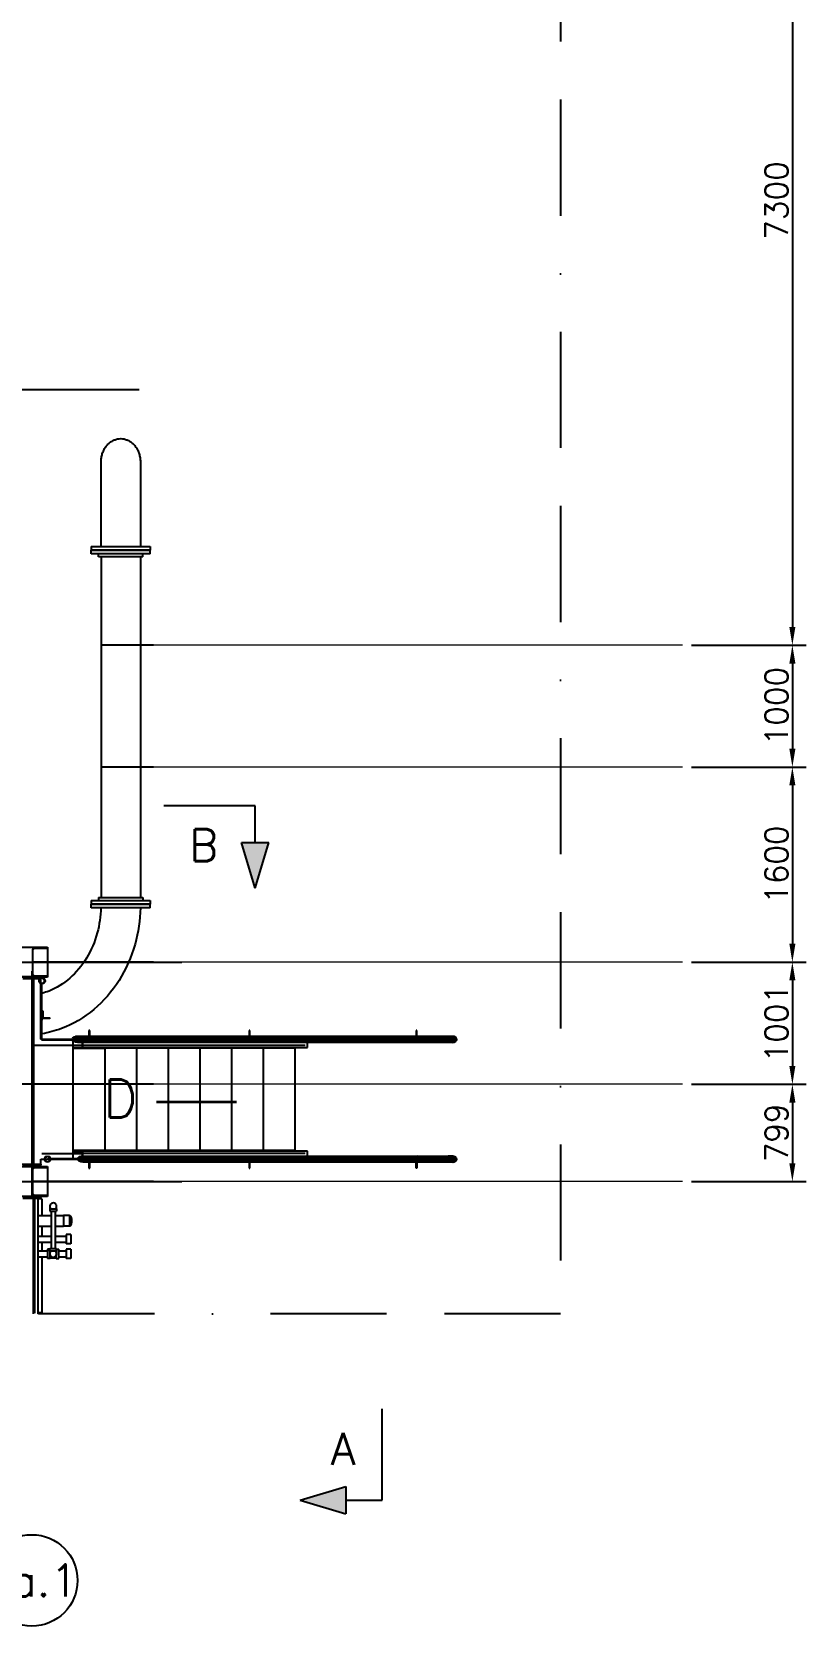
# Model space of a CAD drawing. Header units: metres. Extents: x 0 to 63075, y 0 to 44550.
# Drawn here: x 16102 to 22458, y 20105 to 33185 of the extents above; entities that cross this region are included whole.
import ezdxf
from ezdxf.enums import TextEntityAlignment as Align

# ---------------------------------------------------------------- set-up
doc = ezdxf.new("R2010")
doc.units = ezdxf.units.M
doc.header["$LTSCALE"] = 75
for name, pattern in [('BORDER', [44.45, 12.7, -6.35, 12.7, -6.35, 0, -6.35]), ('CENTER2', [28.575, 19.05, -3.175, 3.175, -3.175]), ('CENTERX2', [101.6, 63.5, -12.7, 12.7, -12.7])]:
    doc.linetypes.add(name, pattern=pattern)
for name, color, linetype in [('GSB', 7, 'Continuous'), ('SC1', 7, 'CENTER2'), ('SDM', 7, 'Continuous'), ('SL1', 8, 'Continuous'), ('SLM', 1, 'BORDER')]:
    doc.layers.add(name, color=color, linetype=linetype)
doc.styles.add('Arial', font='arial.ttf')
doc.styles.add('R100', font='simplex.shx', dxfattribs={"height": 2.5})
doc.styles.add('R140', font='simplex.shx', dxfattribs={"height": 3.5})
doc.styles.add('ROMANS', font='ROMANS.SHX')
doc.styles.add('txt.shx-b', font='txt.shx')
doc.dimstyles.new('75___1-75', dxfattribs={"dimscale": 75, "dimtxt": 2.5, "dimasz": 2, "dimexe": 1.5, "dimexo": 1, "dimgap": 0.5, "dimtad": 1, "dimdec": 0, "dimzin": 12, "dimtxsty": 'ROMANS', "dimcen": 0, "dimclrd": 256, "dimclre": 256, "dimclrt": 3, "dimazin": 3, "dimtfac": 1, "dimtdec": 0, "dimtmove": 0, "dimatfit": 0, "dimfxl": 1, "dimlwd": -1, "dimlwe": -1, "dimarcsym": 0})
doc.dimstyles.new('ANSI_FRACTIONAL_L', dxfattribs={"dimtxt": 0.18, "dimasz": 0.18, "dimexe": 0.18, "dimexo": 0.0625, "dimgap": 0.09, "dimtad": 0, "dimtih": 1, "dimtoh": 1, "dimdec": 4, "dimzin": 0, "dimdsep": 46, "dimtxsty": 'Standard', "dimcen": 0.09, "dimadec": 0, "dimazin": 0, "dimtfac": 1, "dimtdec": 4, "dimtofl": 0, "dimtmove": 0, "dimatfit": 3, "dimfxl": 1, "dimtolj": 1, "dimtzin": 0, "dimarcsym": 0})

# ---------------------------------------------------------------- blocks, each defined once
blk = doc.blocks.new('INDICACAO_EIXO')
at = {"layer": 'GSB', "color": 3}
blk.add_circle((0, 0), 5, dxfattribs=at)
blk = doc.blocks.new('*D15')
at = {"layer": 'Defpoints', "color": 0, "transparency": 16777216}
for p in [(21443, 35452), (21443, 28153), (22345, 28153)]:
    blk.add_point(p, dxfattribs=at)
at = {"layer": 'SDM', "transparency": 16777216}
for p, q in [((21518, 35452), (22458, 35452)), ((22345, 35302), (22345, 28303)), ((21518, 28153), (22458, 28153))]:
    blk.add_line(p, q, dxfattribs=at)
for points in [[(22320, 35302), (22370, 35302), (22345, 35452)], [(22320, 28303), (22370, 28303), (22345, 28153)]]:
    blk.add_solid(points, dxfattribs=at)
at = {"layer": 'SDM', "color": 3, "transparency": 16777216, "insert": (22214, 31802), "char_height": 187.5, "attachment_point": 5, "rotation": 90, "style": 'ROMANS'}
blk.add_mtext('7300', dxfattribs=at)
blk = doc.blocks.new('*D16')
at = {"layer": 'Defpoints', "color": 0, "transparency": 16777216}
for p in [(21443, 28153), (21443, 27153), (22345, 27153)]:
    blk.add_point(p, dxfattribs=at)
at = {"layer": 'SDM', "transparency": 16777216}
for p, q in [((21518, 28153), (22458, 28153)), ((22345, 28003), (22345, 27303)), ((21518, 27153), (22458, 27153))]:
    blk.add_line(p, q, dxfattribs=at)
for points in [[(22320, 28003), (22370, 28003), (22345, 28153)], [(22320, 27303), (22370, 27303), (22345, 27153)]]:
    blk.add_solid(points, dxfattribs=at)
at = {"layer": 'SDM', "color": 3, "transparency": 16777216, "insert": (22214, 27653), "char_height": 187.5, "attachment_point": 5, "rotation": 90, "style": 'ROMANS'}
blk.add_mtext('1000', dxfattribs=at)
blk = doc.blocks.new('*D17')
at = {"layer": 'Defpoints', "color": 0, "transparency": 16777216}
for p in [(21443, 27153), (21443, 25553), (22345, 25553)]:
    blk.add_point(p, dxfattribs=at)
at = {"layer": 'SDM', "transparency": 16777216}
for p, q in [((21518, 27153), (22458, 27153)), ((22345, 27003), (22345, 25703)), ((21518, 25553), (22458, 25553))]:
    blk.add_line(p, q, dxfattribs=at)
for points in [[(22320, 27003), (22370, 27003), (22345, 27153)], [(22320, 25703), (22370, 25703), (22345, 25553)]]:
    blk.add_solid(points, dxfattribs=at)
at = {"layer": 'SDM', "color": 3, "transparency": 16777216, "insert": (22214, 26353), "char_height": 187.5, "attachment_point": 5, "rotation": 90, "style": 'ROMANS'}
blk.add_mtext('1600', dxfattribs=at)
blk = doc.blocks.new('*D18')
at = {"layer": 'Defpoints', "color": 0, "transparency": 16777216}
for p in [(21443, 25553), (21443, 24551), (22345, 24551)]:
    blk.add_point(p, dxfattribs=at)
at = {"layer": 'SDM', "transparency": 16777216}
for p, q in [((21518, 25553), (22458, 25553)), ((22345, 25403), (22345, 24701)), ((21518, 24551), (22458, 24551))]:
    blk.add_line(p, q, dxfattribs=at)
for points in [[(22320, 25403), (22370, 25403), (22345, 25553)], [(22320, 24701), (22370, 24701), (22345, 24551)]]:
    blk.add_solid(points, dxfattribs=at)
at = {"layer": 'SDM', "color": 3, "transparency": 16777216, "insert": (22214, 25052), "char_height": 187.5, "attachment_point": 5, "rotation": 90, "style": 'ROMANS'}
blk.add_mtext('1001', dxfattribs=at)
blk = doc.blocks.new('*D19')
at = {"layer": 'Defpoints', "color": 0, "transparency": 16777216}
for p in [(21443, 24551), (21443, 23753), (22345, 23753)]:
    blk.add_point(p, dxfattribs=at)
at = {"layer": 'SDM', "transparency": 16777216}
for p, q in [((21518, 24551), (22458, 24551)), ((22345, 24401), (22345, 23903)), ((21518, 23753), (22458, 23753))]:
    blk.add_line(p, q, dxfattribs=at)
for points in [[(22320, 24401), (22370, 24401), (22345, 24551)], [(22320, 23903), (22370, 23903), (22345, 23753)]]:
    blk.add_solid(points, dxfattribs=at)
at = {"layer": 'SDM', "color": 3, "transparency": 16777216, "insert": (22214, 24152), "char_height": 187.5, "attachment_point": 5, "rotation": 90, "style": 'ROMANS'}
blk.add_mtext('799', dxfattribs=at)
blk = doc.blocks.new('SIMB_CORTE_2')
at = {"layer": 'GSB'}
blk.add_hatch(color=2, dxfattribs=at).paths.add_polyline_path([(1.5, -4), (-1.5, -4), (0, -9)])
at = {"layer": 'GSB', "color": 1}
for p, q in [((0, -4), (0, 0)), ((0, 0), (10, 0)), ((0, -9), (-1.5, -4)), ((1.5, -4), (-1.5, -4)), ((0, -9), (1.5, -4))]:
    blk.add_line(p, q, dxfattribs=at)
at = {"layer": 'GSB', "color": 3, "style": 'R100'}
blk.add_attdef('XXXX', (-0.6, 1.57), '', height=2.5, dxfattribs=at)
at = {"layer": 'GSB', "color": 4, "style": 'R140'}
blk.add_attdef('A', text='', height=3.5, dxfattribs=at).set_placement((5.64, -4.29), align=Align.MIDDLE)
blk = doc.blocks.new('A$Ca548c4ee')
at = {"layer": 'SC1'}
blk.add_line((3162, 7584), (8722, 7584), dxfattribs=at)
at = {"layer": 'SL1'}
for p, q in [((8410, 6295), (8410, 6982)), ((8734, 6982), (8734, 6295)), ((8330, 6295), (8813, 6295)), ((8330, 6295), (8330, 6264)), ((8813, 6295), (8813, 6264)), ((8330, 6264), (8813, 6264)), ((8572, 6264), (8330, 6264)), ((8330, 6234), (8330, 6264)), ((8572, 6234), (8330, 6234)), ((8389, 6209), (8389, 6234)), ((8572, 6209), (8389, 6209)), ((8410, 6209), (8410, 3416)), ((8813, 6264), (8572, 6264)), ((8813, 6234), (8572, 6234)), ((8754, 6209), (8572, 6209)), ((8734, 6209), (8734, 3416)), ((8754, 6209), (8754, 6234)), ((8813, 6234), (8813, 6264)), ((8734, 5484), (8410, 5484)), ((8842, 5484), (8734, 5484)), ((8734, 4484), (8410, 4484)), ((8842, 4484), (8734, 4484)), ((8389, 3416), (8572, 3416)), ((8389, 3416), (8389, 3391)), ((8572, 3416), (8754, 3416)), ((8754, 3416), (8754, 3391)), ((8330, 3391), (8572, 3391)), ((8330, 3391), (8330, 3361)), ((8363, 3361), (8330, 3361)), ((8330, 3330), (8330, 3361)), ((8330, 3361), (8572, 3361)), ((8363, 3330), (8330, 3330)), ((8813, 3361), (8363, 3361)), ((8813, 3330), (8363, 3330)), ((8572, 3391), (8813, 3391)), ((8572, 3361), (8813, 3361)), ((8813, 3391), (8813, 3361)), ((8813, 3330), (8813, 3361)), ((0, 2884), (9072, 2884)), ((7714, 3007), (7970, 3007)), ((7847, 2884), (7842, 2884)), ((7862, 2997), (7847, 2982)), ((7847, 2985), (7847, 2784)), ((7970, 2884), (7847, 2884)), ((7970, 2997), (7859, 2997)), ((7970, 3007), (7970, 2997)), ((7970, 2997), (7970, 2772)), ((8269, 2884), (7970, 2884)), ((8637, 2884), (8269, 2884)), ((8842, 2884), (8637, 2884)), ((7970, 2761), (7714, 2761)), ((7915, 2763), (7721, 2763)), ((7767, 2749), (7917, 2749)), ((7842, 2811), (7842, 2763)), ((7842, 2763), (7842, 1207)), ((7847, 2787), (7862, 2772)), ((7855, 2749), (7855, 1220)), ((7855, 2749), (7855, 1220)), ((7859, 2772), (7970, 2772)), ((7903, 2741), (7908, 2749)), ((7908, 2749), (7916, 2754)), ((7917, 2751), (7910, 2746)), ((7915, 2761), (7915, 2763)), ((7915, 2713), (7915, 2749)), ((7917, 2749), (7917, 2761)), ((7917, 2754), (7925, 2756)), ((7925, 2753), (7917, 2751)), ((7925, 2756), (7934, 2754)), ((7933, 2751), (7925, 2753)), ((7940, 2746), (7933, 2751)), ((7934, 2754), (7942, 2749)), ((7942, 2749), (7948, 2741)), ((7970, 2772), (7970, 2761)), ((7901, 2731), (7903, 2741)), ((7903, 2722), (7901, 2731)), ((7908, 2714), (7903, 2722)), ((7906, 2740), (7904, 2731)), ((7904, 2731), (7906, 2723)), ((7910, 2746), (7906, 2740)), ((7906, 2723), (7910, 2717)), ((7916, 2709), (7908, 2714)), ((7910, 2717), (7917, 2712)), ((7915, 2251), (7915, 2709)), ((7925, 2707), (7916, 2709)), ((7917, 2712), (7925, 2710)), ((7925, 2708), (7920, 2708)), ((7920, 2246), (7920, 2708)), ((7925, 2710), (7933, 2712)), ((7934, 2709), (7925, 2707)), ((7925, 2251), (7925, 2708)), ((7933, 2712), (7940, 2717)), ((7942, 2714), (7934, 2709)), ((7945, 2740), (7940, 2746)), ((7940, 2717), (7945, 2723)), ((7948, 2722), (7942, 2714)), ((7946, 2731), (7945, 2740)), ((7945, 2723), (7946, 2731)), ((7948, 2741), (7950, 2731)), ((7950, 2731), (7948, 2722)), ((7925, 2421), (7925, 2485)), ((7925, 2485), (7931, 2485)), ((7989, 2421), (7925, 2421)), ((7931, 2485), (7931, 2435)), ((7939, 2428), (7989, 2428)), ((7989, 2428), (7989, 2421)), ((7920, 2251), (7915, 2251)), ((7925, 2251), (7920, 2246)), ((7920, 2246), (7925, 2251)), ((7920, 2246), (8070, 2246)), ((7925, 2251), (8035, 2251)), ((7925, 2251), (7925, 2251)), ((7925, 2251), (8070, 2251)), ((8035, 2246), (8176, 2246)), ((8070, 2251), (8070, 2246)), ((8070, 2251), (8174, 2251)), ((8070, 2246), (8070, 2251)), ((8070, 2246), (8176, 2246)), ((8174, 2250), (8177, 2260)), ((8174, 2250), (8259, 2250)), ((8177, 2241), (8174, 2250)), ((8177, 2260), (8187, 2268)), ((8256, 2260), (8177, 2260)), ((8256, 2241), (8177, 2241)), ((8187, 2233), (8177, 2241)), ((8182, 1273), (8182, 2237)), ((8187, 2268), (8200, 2273)), ((8247, 2268), (8187, 2268)), ((8200, 2228), (8187, 2233)), ((8247, 2233), (8187, 2233)), ((8200, 2273), (8217, 2275)), ((8233, 2273), (8200, 2273)), ((8233, 2228), (8200, 2228)), ((8217, 2226), (8200, 2228)), ((8310, 2275), (8217, 2275)), ((8217, 2275), (8233, 2273)), ((8233, 2228), (8217, 2226)), ((11260, 2226), (8217, 2226)), ((8233, 2273), (8247, 2268)), ((8310, 2273), (8233, 2273)), ((8247, 2233), (8233, 2228)), ((11265, 2228), (8233, 2228)), ((8310, 2268), (8247, 2268)), ((8247, 2268), (8256, 2260)), ((8256, 2241), (8247, 2233)), ((11269, 2233), (8247, 2233)), ((8256, 2260), (8259, 2250)), ((11272, 2260), (8256, 2260)), ((8259, 2250), (8256, 2241)), ((11272, 2241), (8256, 2241)), ((11274, 2250), (8259, 2250)), ((8259, 2226), (8259, 2184)), ((8259, 2184), (8259, 2226)), ((8310, 2324), (8310, 2261)), ((8317, 2324), (8310, 2324)), ((8310, 2261), (8374, 2261)), ((8317, 2275), (8317, 2324)), ((9625, 2275), (8317, 2275)), ((9625, 2273), (8317, 2273)), ((9627, 2268), (8321, 2268)), ((8374, 2267), (8324, 2267)), ((8374, 2261), (8374, 2267)), ((9625, 2324), (9625, 2269)), ((9631, 2324), (9625, 2324)), ((9631, 2275), (9631, 2324)), ((10996, 2275), (9631, 2275)), ((10996, 2273), (9631, 2273)), ((10992, 2268), (9635, 2268)), ((9636, 2261), (9688, 2261)), ((9688, 2267), (9639, 2267)), ((9688, 2261), (9688, 2267)), ((10106, 2184), (10106, 2226)), ((10996, 2324), (10996, 2275)), ((11002, 2324), (10996, 2324)), ((10997, 2261), (11002, 2261)), ((11002, 2261), (11002, 2324)), ((11002, 2324), (11002, 2324)), ((11002, 2275), (11002, 2324)), ((11260, 2275), (11002, 2275)), ((11265, 2273), (11002, 2273)), ((11269, 2268), (11002, 2268)), ((11260, 2275), (11265, 2273)), ((11277, 2275), (11260, 2275)), ((11265, 2228), (11260, 2226)), ((11277, 2226), (11260, 2226)), ((11265, 2273), (11269, 2268)), ((11284, 2273), (11265, 2273)), ((11269, 2233), (11265, 2228)), ((11284, 2228), (11265, 2228)), ((11269, 2268), (11272, 2260)), ((11290, 2268), (11269, 2268)), ((11272, 2241), (11269, 2233)), ((11290, 2233), (11269, 2233)), ((11272, 2260), (11274, 2250)), ((11294, 2260), (11272, 2260)), ((11274, 2250), (11272, 2241)), ((11294, 2241), (11272, 2241)), ((11296, 2250), (11274, 2250)), ((11277, 2275), (11284, 2273)), ((11291, 2275), (11277, 2275)), ((11284, 2228), (11277, 2226)), ((11291, 2226), (11277, 2226)), ((11299, 2273), (11284, 2273)), ((11284, 2273), (11290, 2268)), ((11290, 2233), (11284, 2228)), ((11299, 2228), (11284, 2228)), ((11290, 2268), (11294, 2260)), ((11306, 2268), (11290, 2268)), ((11294, 2241), (11290, 2233)), ((11306, 2233), (11290, 2233)), ((11299, 2275), (11291, 2275)), ((11291, 2275), (11299, 2273)), ((11299, 2228), (11291, 2226)), ((11299, 2226), (11291, 2226)), ((11294, 2260), (11296, 2250)), ((11294, 2260), (11311, 2260)), ((11296, 2250), (11294, 2241)), ((11311, 2241), (11294, 2241)), ((11313, 2250), (11296, 2250)), ((11299, 2275), (11302, 2275)), ((11299, 2275), (11308, 2273)), ((11308, 2273), (11299, 2273)), ((11299, 2273), (11306, 2268)), ((11306, 2233), (11299, 2228)), ((11308, 2228), (11299, 2228)), ((11308, 2228), (11299, 2226)), ((11299, 2226), (11302, 2226)), ((11302, 2275), (11302, 2275)), ((11302, 2275), (11312, 2273)), ((11302, 2275), (11302, 2275)), ((11312, 2273), (11302, 2275)), ((11312, 2228), (11302, 2226)), ((11316, 2268), (11306, 2268)), ((11306, 2268), (11311, 2260)), ((11311, 2241), (11306, 2233)), ((11316, 2233), (11306, 2233)), ((11308, 2273), (11312, 2273)), ((11308, 2273), (11316, 2268)), ((11316, 2233), (11308, 2228)), ((11308, 2228), (11312, 2228)), ((11311, 2260), (11313, 2250)), ((11311, 2260), (11321, 2260)), ((11313, 2250), (11311, 2241)), ((11321, 2241), (11311, 2241)), ((11312, 2273), (11312, 2273)), ((11312, 2273), (11319, 2268)), ((11319, 2268), (11312, 2273)), ((11319, 2233), (11312, 2228)), ((11323, 2250), (11313, 2250)), ((11316, 2268), (11321, 2260)), ((11316, 2268), (11319, 2268)), ((11321, 2241), (11316, 2233)), ((11316, 2233), (11319, 2233)), ((11319, 2268), (11319, 2268)), ((11319, 2268), (11325, 2260)), ((11325, 2260), (11319, 2268)), ((11325, 2241), (11319, 2233)), ((11321, 2260), (11325, 2260)), ((11321, 2260), (11323, 2250)), ((11323, 2250), (11321, 2241)), ((11321, 2241), (11325, 2241)), ((11323, 2250), (11327, 2250)), ((11325, 2260), (11325, 2260)), ((11325, 2260), (11327, 2250)), ((11327, 2251), (11325, 2260)), ((11327, 2250), (11325, 2241)), ((11327, 2251), (11327, 2250)), ((7855, 2203), (8256, 2203)), ((7855, 2203), (8180, 2203)), ((8180, 2203), (9692, 2203)), ((8182, 2184), (8259, 2184)), ((8442, 2179), (8182, 2179)), ((8182, 2179), (8442, 2179)), ((8256, 2203), (10087, 2203)), ((8259, 2184), (10106, 2184)), ((8442, 2184), (8442, 2179)), ((8702, 2179), (8442, 2179)), ((8442, 2179), (8442, 1339)), ((8702, 2179), (8442, 2179)), ((8702, 2184), (8702, 2179)), ((8962, 2179), (8702, 2179)), ((8962, 2179), (8702, 2179)), ((8702, 2179), (8702, 1339)), ((8962, 2184), (8962, 2179)), ((9222, 2179), (8962, 2179)), ((9222, 2179), (8962, 2179)), ((8962, 2179), (8962, 1339)), ((9222, 2184), (9222, 2179)), ((9222, 2179), (9222, 1339)), ((9482, 2179), (9222, 2179)), ((9482, 2179), (9222, 2179)), ((9482, 2184), (9482, 2179)), ((9742, 2179), (9482, 2179)), ((9742, 2179), (9482, 2179)), ((9482, 2179), (9482, 1339)), ((9742, 2184), (9742, 2179)), ((9742, 2179), (9742, 1339)), ((10002, 2179), (9742, 2179)), ((10002, 2179), (9742, 2179)), ((10002, 2184), (10002, 2179)), ((10002, 2179), (10002, 1339)), ((8842, 1884), (6742, 1884)), ((7923, 1315), (8180, 1315)), ((7925, 1315), (8256, 1315)), ((9692, 1315), (8180, 1315)), ((8182, 1339), (8442, 1339)), ((8442, 1339), (8182, 1339)), ((8182, 1334), (8259, 1334)), ((10087, 1315), (8256, 1315)), ((10106, 1334), (8259, 1334)), ((8259, 1334), (8259, 1293)), ((8259, 1293), (8259, 1334)), ((8442, 1339), (8442, 1334)), ((8442, 1339), (8702, 1339)), ((8702, 1339), (8442, 1339)), ((8702, 1339), (8962, 1339)), ((8962, 1339), (8702, 1339)), ((8702, 1339), (8702, 1334)), ((9222, 1339), (8962, 1339)), ((8962, 1339), (8962, 1334)), ((8962, 1339), (9222, 1339)), ((9222, 1339), (9222, 1334)), ((9482, 1339), (9222, 1339)), ((9222, 1339), (9482, 1339)), ((9482, 1339), (9742, 1339)), ((9742, 1339), (9482, 1339)), ((9482, 1339), (9482, 1334)), ((9742, 1339), (9742, 1334)), ((9742, 1339), (10002, 1339)), ((10002, 1339), (9742, 1339)), ((10002, 1339), (10002, 1334)), ((10106, 1293), (10106, 1334)), ((7694, 1227), (7915, 1227)), ((7714, 1207), (7970, 1207)), ((7917, 1220), (7767, 1220)), ((7842, 1207), (7842, 961)), ((7862, 1197), (7847, 1182)), ((7862, 1197), (7847, 1182)), ((7847, 1185), (7847, 984)), ((7970, 1197), (7859, 1197)), ((7915, 1268), (7946, 1268)), ((7915, 1227), (7915, 1268)), ((7915, 1227), (7915, 1220)), ((7917, 1207), (7917, 1220)), ((7948, 1278), (7946, 1269)), ((7946, 1269), (7948, 1278)), ((7946, 1269), (7948, 1259)), ((7946, 1269), (7946, 1269)), ((7948, 1259), (7946, 1269)), ((7953, 1286), (7948, 1278)), ((7948, 1278), (7953, 1286)), ((7948, 1278), (7948, 1278)), ((7948, 1259), (7953, 1251)), ((7948, 1259), (7948, 1259)), ((7953, 1251), (7948, 1259)), ((7949, 1269), (7951, 1277)), ((7951, 1277), (7949, 1269)), ((7951, 1260), (7949, 1269)), ((7949, 1269), (7949, 1269)), ((7949, 1269), (7951, 1260)), ((7949, 1268), (7970, 1268)), ((7951, 1277), (7955, 1283)), ((7955, 1283), (7951, 1277)), ((7951, 1277), (7951, 1277)), ((7955, 1254), (7951, 1260)), ((7951, 1260), (7951, 1260)), ((7951, 1260), (7955, 1254)), ((7961, 1291), (7953, 1286)), ((7953, 1286), (7961, 1291)), ((7953, 1286), (7953, 1286)), ((7953, 1251), (7961, 1246)), ((7953, 1251), (7953, 1251)), ((7961, 1246), (7953, 1251)), ((7955, 1283), (7962, 1288)), ((7962, 1288), (7955, 1283)), ((7955, 1283), (7955, 1283)), ((7962, 1249), (7955, 1254)), ((7955, 1254), (7955, 1254)), ((7955, 1254), (7962, 1249)), ((7961, 1291), (7970, 1293)), ((7961, 1291), (7961, 1291)), ((7961, 1246), (7961, 1246)), ((7970, 1244), (7961, 1246)), ((7970, 1290), (7962, 1288)), ((7962, 1288), (7962, 1288)), ((7962, 1249), (7970, 1247)), ((7962, 1249), (7962, 1249)), ((7970, 1293), (7979, 1291)), ((7978, 1288), (7970, 1290)), ((7970, 1268), (7970, 1273)), ((7970, 1273), (7994, 1273)), ((7970, 1273), (7970, 1268)), ((7970, 1273), (7994, 1273)), ((7970, 1273), (7970, 1268)), ((7970, 1268), (7991, 1268)), ((7970, 1247), (7978, 1249)), ((7979, 1246), (7970, 1244)), ((7970, 1207), (7970, 1197)), ((7970, 1197), (7970, 972)), ((7970, 1197), (7970, 972)), ((7985, 1283), (7978, 1288)), ((7978, 1249), (7985, 1254)), ((7987, 1286), (7979, 1291)), ((7979, 1291), (7987, 1286)), ((7979, 1246), (7987, 1251)), ((7987, 1251), (7979, 1246)), ((7990, 1277), (7985, 1283)), ((7990, 1260), (7985, 1254)), ((7985, 1254), (7990, 1260)), ((7985, 1254), (7985, 1254)), ((7993, 1278), (7987, 1286)), ((7987, 1286), (7987, 1286)), ((7987, 1286), (7993, 1278)), ((7987, 1251), (7993, 1259)), ((7993, 1259), (7987, 1251)), ((7987, 1251), (7987, 1251)), ((7990, 1273), (7990, 1277)), ((7990, 1260), (7991, 1269)), ((7991, 1268), (7990, 1260)), ((7990, 1260), (7990, 1260)), ((7991, 1269), (7991, 1269)), ((7991, 1268), (7995, 1268)), ((7994, 1273), (7993, 1278)), ((7993, 1278), (7993, 1278)), ((7993, 1278), (7995, 1269)), ((7995, 1269), (7993, 1259)), ((7993, 1259), (7995, 1268)), ((7993, 1259), (7993, 1259)), ((7994, 1273), (8219, 1273)), ((7994, 1273), (8115, 1273)), ((7995, 1269), (7995, 1269)), ((7995, 1268), (8115, 1268)), ((8115, 1273), (8115, 1268)), ((8115, 1273), (8219, 1273)), ((8115, 1268), (8115, 1273)), ((8115, 1268), (8218, 1268)), ((8218, 1269), (8221, 1278)), ((8302, 1269), (8218, 1269)), ((8221, 1259), (8218, 1269)), ((8221, 1278), (8230, 1286)), ((8299, 1278), (8221, 1278)), ((8299, 1259), (8221, 1259)), ((8230, 1251), (8221, 1259)), ((8230, 1286), (8244, 1291)), ((8290, 1286), (8230, 1286)), ((8240, 1251), (8230, 1251)), ((8244, 1246), (8230, 1251)), ((8286, 1254), (8234, 1254)), ((8234, 1254), (8246, 1249)), ((8244, 1291), (8260, 1293)), ((8276, 1291), (8244, 1291)), ((8276, 1246), (8244, 1246)), ((8260, 1244), (8244, 1246)), ((8260, 1290), (8246, 1288)), ((8246, 1288), (8284, 1288)), ((8246, 1249), (8284, 1249)), ((8260, 1293), (11002, 1293)), ((8260, 1293), (8276, 1291)), ((8260, 1290), (8280, 1290)), ((8274, 1288), (8260, 1290)), ((8276, 1246), (8260, 1244)), ((8310, 1244), (8260, 1244)), ((8284, 1288), (8274, 1288)), ((8274, 1249), (8286, 1254)), ((8284, 1249), (8274, 1249)), ((11007, 1291), (8276, 1291)), ((8276, 1291), (8290, 1286)), ((8290, 1251), (8276, 1246)), ((8310, 1246), (8276, 1246)), ((8286, 1254), (8293, 1254)), ((11012, 1286), (8290, 1286)), ((8290, 1286), (8299, 1278)), ((8299, 1259), (8290, 1251)), ((8310, 1251), (8290, 1251)), ((11015, 1278), (8299, 1278)), ((8299, 1278), (8302, 1269)), ((8302, 1269), (8299, 1259)), ((11015, 1259), (8299, 1259)), ((11016, 1269), (8302, 1269)), ((8310, 1253), (8310, 1195)), ((8310, 1195), (8317, 1195)), ((8374, 1258), (8317, 1258)), ((10996, 1246), (8317, 1246)), ((9625, 1244), (8317, 1244)), ((8317, 1195), (8317, 1244)), ((11000, 1251), (8321, 1251)), ((8324, 1252), (8374, 1252)), ((8374, 1252), (8374, 1258)), ((9625, 1244), (9625, 1195)), ((9625, 1195), (9631, 1195)), ((10996, 1244), (9631, 1244)), ((9631, 1195), (9631, 1244)), ((9655, 1252), (9688, 1252)), ((9688, 1258), (9663, 1258)), ((9688, 1252), (9688, 1258)), ((10996, 1195), (10996, 1244)), ((11002, 1195), (10996, 1195)), ((11002, 1293), (11003, 1293)), ((11007, 1291), (11002, 1293)), ((11002, 1254), (11002, 1195)), ((11012, 1251), (11002, 1251)), ((11007, 1246), (11002, 1246)), ((11007, 1246), (11002, 1244)), ((11002, 1195), (11002, 1244)), ((11002, 1244), (11003, 1244)), ((11002, 1195), (11002, 1195)), ((11003, 1293), (11261, 1293)), ((11003, 1293), (11008, 1291)), ((11008, 1246), (11003, 1244)), ((11261, 1244), (11003, 1244)), ((11008, 1291), (11007, 1291)), ((11012, 1286), (11007, 1291)), ((11012, 1251), (11007, 1246)), ((11008, 1246), (11007, 1246)), ((11008, 1291), (11013, 1286)), ((11266, 1291), (11008, 1291)), ((11013, 1251), (11008, 1246)), ((11266, 1246), (11008, 1246)), ((11013, 1286), (11012, 1286)), ((11012, 1286), (11015, 1278)), ((11012, 1251), (11015, 1259)), ((11013, 1251), (11012, 1251)), ((11271, 1286), (11013, 1286)), ((11013, 1286), (11016, 1278)), ((11016, 1259), (11013, 1251)), ((11014, 1254), (11013, 1254)), ((11271, 1251), (11013, 1251)), ((11016, 1269), (11015, 1278)), ((11015, 1278), (11016, 1278)), ((11016, 1278), (11015, 1278)), ((11016, 1269), (11015, 1259)), ((11015, 1259), (11016, 1259)), ((11274, 1278), (11016, 1278)), ((11016, 1278), (11017, 1269)), ((11017, 1269), (11016, 1269)), ((11017, 1269), (11016, 1259)), ((11274, 1259), (11016, 1259)), ((11275, 1269), (11017, 1269)), ((11278, 1293), (11261, 1293)), ((11261, 1293), (11266, 1291)), ((11266, 1246), (11261, 1244)), ((11278, 1244), (11261, 1244)), ((11266, 1291), (11271, 1286)), ((11285, 1291), (11266, 1291)), ((11271, 1251), (11266, 1246)), ((11285, 1246), (11266, 1246)), ((11271, 1286), (11274, 1278)), ((11291, 1286), (11271, 1286)), ((11274, 1259), (11271, 1251)), ((11291, 1251), (11271, 1251)), ((11295, 1278), (11274, 1278)), ((11274, 1278), (11275, 1269)), ((11275, 1269), (11274, 1259)), ((11295, 1259), (11274, 1259)), ((11297, 1269), (11275, 1269)), ((11291, 1293), (11278, 1293)), ((11278, 1293), (11285, 1291)), ((11285, 1246), (11278, 1244)), ((11291, 1244), (11278, 1244)), ((11300, 1291), (11285, 1291)), ((11285, 1291), (11291, 1286)), ((11291, 1251), (11285, 1246)), ((11300, 1246), (11285, 1246)), ((11299, 1293), (11291, 1293)), ((11291, 1293), (11300, 1291)), ((11307, 1286), (11291, 1286)), ((11291, 1286), (11295, 1278)), ((11295, 1259), (11291, 1251)), ((11307, 1251), (11291, 1251)), ((11300, 1246), (11291, 1244)), ((11299, 1244), (11291, 1244)), ((11295, 1278), (11311, 1278)), ((11295, 1278), (11297, 1269)), ((11297, 1269), (11295, 1259)), ((11311, 1259), (11295, 1259)), ((11313, 1269), (11297, 1269)), ((11302, 1293), (11299, 1293)), ((11299, 1293), (11309, 1291)), ((11309, 1246), (11299, 1244)), ((11299, 1244), (11302, 1244)), ((11300, 1291), (11307, 1286)), ((11309, 1291), (11300, 1291)), ((11307, 1251), (11300, 1246)), ((11309, 1246), (11300, 1246)), ((11302, 1293), (11312, 1291)), ((11312, 1246), (11302, 1244)), ((11302, 1244), (11312, 1246)), ((11302, 1244), (11302, 1244)), ((11302, 1244), (11302, 1244)), ((11307, 1286), (11311, 1278)), ((11316, 1286), (11307, 1286)), ((11311, 1259), (11307, 1251)), ((11316, 1251), (11307, 1251)), ((11309, 1291), (11312, 1291)), ((11309, 1291), (11316, 1286)), ((11316, 1251), (11309, 1246)), ((11309, 1246), (11312, 1246)), ((11311, 1278), (11321, 1278)), ((11311, 1278), (11313, 1269)), ((11313, 1269), (11311, 1259)), ((11321, 1259), (11311, 1259)), ((11312, 1291), (11319, 1286)), ((11319, 1251), (11312, 1246)), ((11312, 1246), (11319, 1251)), ((11312, 1246), (11312, 1246)), ((11323, 1269), (11313, 1269)), ((11316, 1286), (11319, 1286)), ((11316, 1286), (11321, 1278)), ((11321, 1259), (11316, 1251)), ((11316, 1251), (11319, 1251)), ((11319, 1286), (11325, 1278)), ((11325, 1259), (11319, 1251)), ((11319, 1251), (11325, 1259)), ((11319, 1251), (11319, 1251)), ((11321, 1278), (11325, 1278)), ((11321, 1278), (11323, 1269)), ((11323, 1269), (11321, 1259)), ((11321, 1259), (11325, 1259)), ((11323, 1269), (11327, 1269)), ((11325, 1278), (11327, 1269)), ((11327, 1269), (11325, 1259)), ((11325, 1259), (11327, 1268)), ((11325, 1259), (11325, 1259)), ((11327, 1268), (11327, 1269)), ((0, 1084), (9072, 1084)), ((7847, 1084), (7837, 1084)), ((7970, 1084), (7847, 1084)), ((8842, 1084), (7970, 1084)), ((7970, 961), (7714, 961)), ((7767, 949), (7917, 949)), ((7847, 987), (7862, 972)), ((7847, 987), (7862, 972)), ((7854, 949), (7854, 0)), ((7854, 949), (7854, 0)), ((7859, 972), (7970, 972)), ((7863, 936), (7863, 3)), ((7892, 949), (7892, 0)), ((7923, 941), (7892, 941)), ((7917, 949), (7917, 961)), ((7923, 941), (7923, 806)), ((7970, 972), (7970, 961)), ((7892, 806), (8000, 806)), ((7989, 861), (8045, 861)), ((7989, 861), (7989, 840)), ((7989, 840), (8045, 840)), ((7992, 861), (7992, 876)), ((8000, 840), (8000, 533)), ((8034, 840), (8034, 533)), ((8034, 806), (8103, 806)), ((8042, 876), (8042, 861)), ((8045, 861), (8045, 840)), ((8103, 806), (8103, 761)), ((8151, 806), (8103, 806)), ((8103, 806), (8103, 761)), ((8151, 806), (8151, 761)), ((7892, 717), (8000, 717)), ((7923, 717), (7923, 636)), ((8034, 717), (8103, 717)), ((8103, 761), (8103, 717)), ((8103, 761), (8103, 717)), ((8151, 717), (8103, 717)), ((8151, 761), (8151, 717)), ((7892, 636), (8000, 636)), ((7892, 587), (8000, 587)), ((7923, 587), (7923, 516)), ((7971, 529), (7971, 491)), ((7989, 529), (7971, 529)), ((8045, 533), (7989, 533)), ((7989, 512), (7989, 533)), ((8034, 636), (8125, 636)), ((8034, 587), (8125, 587)), ((8045, 512), (8045, 533)), ((8045, 529), (8063, 529)), ((8063, 491), (8063, 529)), ((8125, 649), (8125, 611)), ((8161, 649), (8125, 649)), ((8125, 611), (8125, 574)), ((8161, 574), (8125, 574)), ((8125, 529), (8125, 491)), ((8161, 529), (8125, 529)), ((8161, 649), (8161, 611)), ((8161, 611), (8161, 574)), ((8161, 529), (8161, 491)), ((7892, 516), (7971, 516)), ((7892, 467), (7971, 467)), ((7923, 467), (7923, 8)), ((7971, 491), (7971, 454)), ((7992, 454), (7971, 454)), ((8045, 512), (7989, 512)), ((7992, 503), (7992, 512)), ((7992, 512), (7992, 503)), ((7992, 497), (7992, 512)), ((7992, 457), (7992, 480)), ((7992, 480), (7992, 454)), ((7992, 457), (8042, 457)), ((8042, 503), (8042, 512)), ((8042, 512), (8042, 497)), ((8042, 454), (8042, 480)), ((8042, 454), (8063, 454)), ((8063, 516), (8125, 516)), ((8063, 454), (8063, 491)), ((8063, 467), (8125, 467)), ((8125, 491), (8125, 454)), ((8161, 454), (8125, 454)), ((8161, 491), (8161, 454)), ((7923, 8), (7892, 8)), ((7892, 3), (7923, 3)), ((7923, 3), (7923, 8))]:
    blk.add_line(p, q, dxfattribs=at)
for centre, radius, start, end in [((7859, 2985), 12, 90, 179.998), ((7859, 2784), 12, 179.998, 270), ((7782, 3145), 537, 284.4058, 284.9802), ((7939, 2435), 7.65, 179.997, 269.997), ((7784, 3135), 850, 278.8871, 279.2416), ((8324, 2275), 7.65, 180, 270), ((9639, 2275), 7.65, 180, 270), ((10988, 2275), 7.65, 279.6259, 0), ((7859, 1185), 12, 90, 179.998), ((8324, 1244), 7.65, 90, 180), ((9639, 1244), 7.65, 176.7329, 180), ((10988, 1244), 7.65, 0, 38.487), ((7859, 984), 12, 179.998, 270), ((8017, 881), 27.8, 0, 207.6443), ((8017, 881), 27.8, 332.3557, 0), ((8017, 491), 27.8, 152.3557, 27.6443)]:
    blk.add_arc(centre, radius, start, end, dxfattribs=at)
for start_param, end_param in [(1.903953, 2.017431), (1.730536, 1.745425), (1.124161, 1.237533), (1.396061, 1.466511)]:
    blk.add_ellipse((7806, 2447), major_axis=(0, -241), ratio=0.5, start_param=start_param, end_param=end_param, dxfattribs=at)
for points, knots in [([(8410, 6982), (8410, 6993), (8410, 7004), (8412, 7015), (8413, 7026), (8415, 7036), (8418, 7047), (8421, 7057), (8425, 7067), (8429, 7077), (8433, 7087), (8438, 7096), (8444, 7104), (8449, 7113), (8455, 7121), (8462, 7128), (8468, 7135), (8475, 7142), (8483, 7148), (8490, 7154), (8498, 7159), (8506, 7163), (8514, 7167), (8523, 7171), (8532, 7173), (8540, 7176), (8549, 7178), (8558, 7179), (8567, 7180), (8576, 7180), (8585, 7179), (8594, 7178), (8603, 7176), (8612, 7173), (8620, 7171), (8629, 7167), (8637, 7163), (8645, 7159), (8653, 7154), (8661, 7148), (8668, 7142), (8675, 7135), (8682, 7128), (8688, 7121), (8694, 7113), (8700, 7104), (8705, 7096), (8710, 7087), (8714, 7077), (8719, 7067), (8722, 7057), (8725, 7047), (8728, 7037), (8730, 7026), (8731, 7015), (8733, 7004), (8734, 6993), (8734, 6982)], [0, 0, 0, 0, 0.0297361, 0.0297361, 0.0297361, 0.0583724, 0.0583724, 0.0583724, 0.0859981, 0.0859981, 0.0859981, 0.1127244, 0.1127244, 0.1127244, 0.1386735, 0.1386735, 0.1386735, 0.1639856, 0.1639856, 0.1639856, 0.1888137, 0.1888137, 0.1888137, 0.2133166, 0.2133166, 0.2133166, 0.2376558, 0.2376558, 0.2376558, 0.2619743, 0.2619743, 0.2619743, 0.2865456, 0.2865456, 0.2865456, 0.311117, 0.311117, 0.311117, 0.3359501, 0.3359501, 0.3359501, 0.3612691, 0.3612691, 0.3612691, 0.3872269, 0.3872269, 0.3872269, 0.4139633, 0.4139633, 0.4139633, 0.4416008, 0.4416008, 0.4416008, 0.47025, 0.47025, 0.47025, 0.5, 0.5, 0.5, 0.5]), ([(8409, 3330), (8407, 3261), (8397, 3191), (8379, 3125), (8359, 3051), (8329, 2980), (8291, 2918), (8252, 2854), (8205, 2799), (8154, 2753), (8101, 2707), (8043, 2672), (7983, 2647), (7964, 2640), (7945, 2633), (7925, 2628)], [4.745196, 4.745196, 4.745196, 4.745196, 5.017563, 5.017563, 5.017563, 5.323796, 5.323796, 5.323796, 5.634211, 5.634211, 5.634211, 5.948371, 5.948371, 5.948371, 6.047325, 6.047325, 6.047325, 6.047325]), ([(8733, 3330), (8731, 3229), (8716, 3128), (8689, 3031), (8659, 2926), (8615, 2826), (8558, 2735), (8501, 2644), (8431, 2563), (8351, 2496), (8271, 2429), (8181, 2376), (8085, 2339), (8033, 2320), (7979, 2306), (7925, 2296)], [4.736424, 4.736424, 4.736424, 4.736424, 5.026548, 5.026548, 5.026548, 5.340708, 5.340708, 5.340708, 5.654867, 5.654867, 5.654867, 5.969026, 5.969026, 5.969026, 6.138208, 6.138208, 6.138208, 6.138208]), ([(8151, 806), (8152, 806), (8152, 806), (8153, 806), (8154, 805), (8154, 805), (8155, 805), (8156, 804), (8156, 804), (8157, 803), (8158, 802), (8158, 801), (8159, 800), (8160, 799), (8161, 797), (8162, 795), (8163, 792), (8164, 788), (8165, 785), (8166, 778), (8167, 772), (8167, 765), (8167, 764), (8167, 763), (8167, 761)], [0, 0, 0, 0, 0.00189174, 0.00189174, 0.00189174, 0.00384128, 0.00384128, 0.00384128, 0.00630601, 0.00630601, 0.00630601, 0.00992105, 0.00992105, 0.00992105, 0.01585442, 0.01585442, 0.01585442, 0.02650112, 0.02650112, 0.02650112, 0.04647223, 0.04647223, 0.04647223, 0.05006977, 0.05006977, 0.05006977, 0.05006977]), ([(8167, 761), (8167, 757), (8167, 753), (8167, 749), (8166, 740), (8164, 731), (8160, 724), (8159, 722), (8158, 720), (8156, 719), (8155, 718), (8154, 718), (8153, 717), (8153, 717), (8152, 717), (8151, 717)], [0, 0, 0, 0, 0.01263635, 0.01263635, 0.01263635, 0.03837539, 0.03837539, 0.03837539, 0.04474952, 0.04474952, 0.04474952, 0.04793876, 0.04793876, 0.04793876, 0.04991881, 0.04991881, 0.04991881, 0.04991881])]:
    blk.add_open_spline(points, degree=3, knots=knots, dxfattribs=at)
at = {"layer": 'SLM'}
blk.add_lwpolyline([(0, 14724), (12183, 14724), (12183, 0), (0, 0)], close=True, dxfattribs=at)
at = {"layer": 'SL1', "style": 'txt.shx-b'}
blk.add_text('D', height=312, dxfattribs=at).set_placement((8428, 1921), align=Align.TOP_LEFT)
at = {"layer": 'SL1'}
blk.add_leader([(9522, 1735), (8865, 1735)], dimstyle='ANSI_FRACTIONAL_L', override={"dimscale": 1, "dimtxt": 3.175, "dimasz": 3.175, "dimgap": 1.5875, "dimtad": 1, "dimtxsty": 'Arial', "dimlwd": 35}, dxfattribs=at)

msp = doc.modelspace()

# ---------------------------------------------------------------- linework, layer by layer
at = {"layer": 'SC1', "color": 7, "linetype": 'CENTERX2', "lineweight": 9}
for p, q in [((21442.6, 28152.6), (5680.4, 28152.6)), ((21442.6, 27152.6), (5680.4, 27152.6)), ((21442.6, 25552.9), (5680.4, 25552.9)), ((21442.6, 24551.4), (5680.4, 24551.4)), ((21442.6, 23752.8), (5680.4, 23752.9))]:
    msp.add_line(p, q, dxfattribs=at)

# ---------------------------------------------------------------- block references
at = {"layer": 'GSB'}
ref = msp.add_blockref('SIMB_CORTE_2', (17934.5, 26834.4), dxfattribs=dict(at, xscale=-74.99999999999915, yscale=74.99999999999915, zscale=74.99999999999915))
ref.add_attrib('A', 'B', dxfattribs={"color": 4, "height": 262.5, "style": 'R140'}).set_placement((17511.8, 26512.4), align=Align.MIDDLE)
ref = msp.add_blockref('SIMB_CORTE_2', (18978.5, 21138.1), dxfattribs=dict(at, xscale=-74.99999999999915, yscale=74.99999999999915, zscale=74.99999999999915, rotation=270))
ref.add_attrib('A', 'A', dxfattribs={"color": 4, "height": 262.5, "style": 'R140'}).set_placement((18656.5, 21560.8), align=Align.MIDDLE)
ref = msp.add_blockref('INDICACAO_EIXO', (16101.6, 20479.9), dxfattribs=dict(at, xscale=74.99999999999915, yscale=74.99999999999915, zscale=74.99999999999915))
ref.add_attrib('EIXO', 'Aa.1', dxfattribs={"color": 4, "height": 262.5, "style": 'R140'}).set_placement((16101.6, 20479.9), align=Align.MIDDLE_CENTER)
at = {"layer": 'SDM'}
msp.add_blockref('A$Ca548c4ee', (8259.5, 22668.4), dxfattribs=at)

# ---------------------------------------------------------------- dimensions: what is measured, and where the dimension line sits
dim = msp.add_linear_dim(base=(22345.4, 28152.6), p1=(21442.6, 35452.4), p2=(21442.6, 28152.6), angle=90, dimstyle='75___1-75', dxfattribs=at)
dim.commit()
dim.dimension.update_dxf_attribs({"geometry": '*D15', "text_midpoint": (22214.2, 31802.5)})
for base, p1, p2, picture, middle in [((22345.4, 27152.6), (21442.6, 28152.6), (21442.6, 27152.6), '*D16', (22214.2, 27652.6)), ((22345.4, 25552.9), (21442.6, 27152.6), (21442.6, 25552.9), '*D17', (22214.2, 26352.7)), ((22345.417, 24551.443), (21442.5891, 25552.8761), (21442.5891, 24551.443), '*D18', (22214.167, 25052.1596)), ((22345.4, 23752.8), (21442.6, 24551.4), (21442.6, 23752.8), '*D19', (22214.2, 24152.1))]:
    dim = msp.add_linear_dim(base=base, p1=p1, p2=p2, angle=90, dimstyle='75___1-75', override={"dimtmove": 1}, dxfattribs=at)
    dim.commit()
    dim.dimension.update_dxf_attribs({"geometry": picture, "text_midpoint": middle})

doc.saveas('drawing.dxf')
